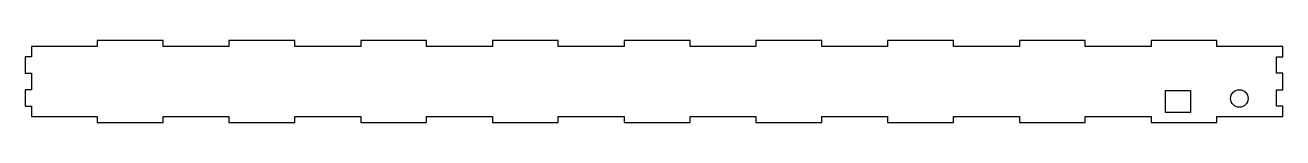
# Model space of a CAD drawing. Header units: millimetres. Extents: x 0 to 610, y -40 to 0.
import ezdxf

# ---------------------------------------------------------------- set-up
doc = ezdxf.new("R2010")
doc.units = ezdxf.units.MM
doc.layers.get('0').update_dxf_attribs({"linetype": 'CONTINUOUS'})

msp = doc.modelspace()

# ---------------------------------------------------------------- linework, layer by layer
for points in [[(577.67, -37), (609.6, -37), (609.6, -32), (606.6, -32), (606.6, -24), (609.6, -24), (609.6, -16), (606.6, -16), (606.6, -8), (609.6, -8), (609.6, -3), (577.67, -3), (577.67, 0), (545.75, 0), (545.75, -3), (513.82, -3), (513.82, 0), (481.89, 0), (481.89, -3), (449.97, -3), (449.97, 0), (418.04, 0), (418.04, -3), (386.12, -3), (386.12, 0), (354.19, 0), (354.19, -3), (322.26, -3), (322.26, 0), (290.34, 0), (290.34, -3), (258.41, -3), (258.41, 0), (226.48, 0), (226.48, -3), (194.56, -3), (194.56, 0), (162.63, 0), (162.63, -3), (130.71, -3), (130.71, 0), (98.78, 0), (98.78, -3), (66.85, -3), (66.85, 0), (34.93, 0), (34.93, -3), (3, -3), (3, -8), (0, -8), (0, -16), (3, -16), (3, -24), (0, -24), (0, -32), (3, -32), (3, -37), (34.93, -37), (34.93, -40), (66.85, -40), (66.85, -37), (98.78, -37), (98.78, -40), (130.71, -40), (130.71, -37), (162.63, -37), (162.63, -40), (194.56, -40), (194.56, -37), (226.48, -37), (226.48, -40), (258.41, -40), (258.41, -37), (290.34, -37), (290.34, -40), (322.26, -40), (322.26, -37), (354.19, -37), (354.19, -40), (386.12, -40), (386.12, -37), (418.04, -37), (418.04, -40), (449.97, -40), (449.97, -37), (481.89, -37), (481.89, -40), (513.82, -40), (513.82, -37), (545.75, -37), (545.75, -40), (577.67, -40)], [(564.77, -35), (552.67, -35), (552.67, -24.3), (564.77, -24.3)]]:
    msp.add_lwpolyline(points, close=True)
msp.add_circle((588.52, -28.25), 4.25)

doc.saveas('drawing.dxf')
